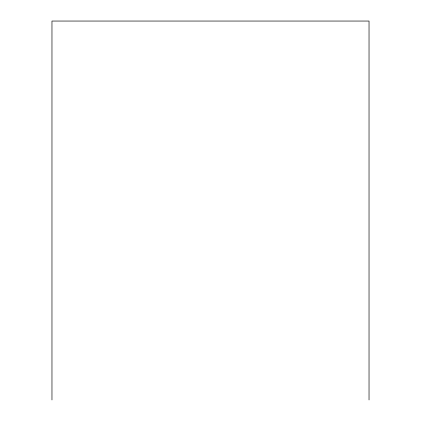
<?xml version="1.0" encoding="UTF-8"?>
<svg xmlns="http://www.w3.org/2000/svg" width="421" height="421" viewBox="0 0 421 421"><rect width="100%" height="100%" fill="white"/><g stroke="black" fill="none" stroke-linecap="round" stroke-linejoin="round"><path stroke-width="0.63" d="M369.033 399.95L369.033 21.05L51.967 21.05L51.967 399.95"/></g></svg>
